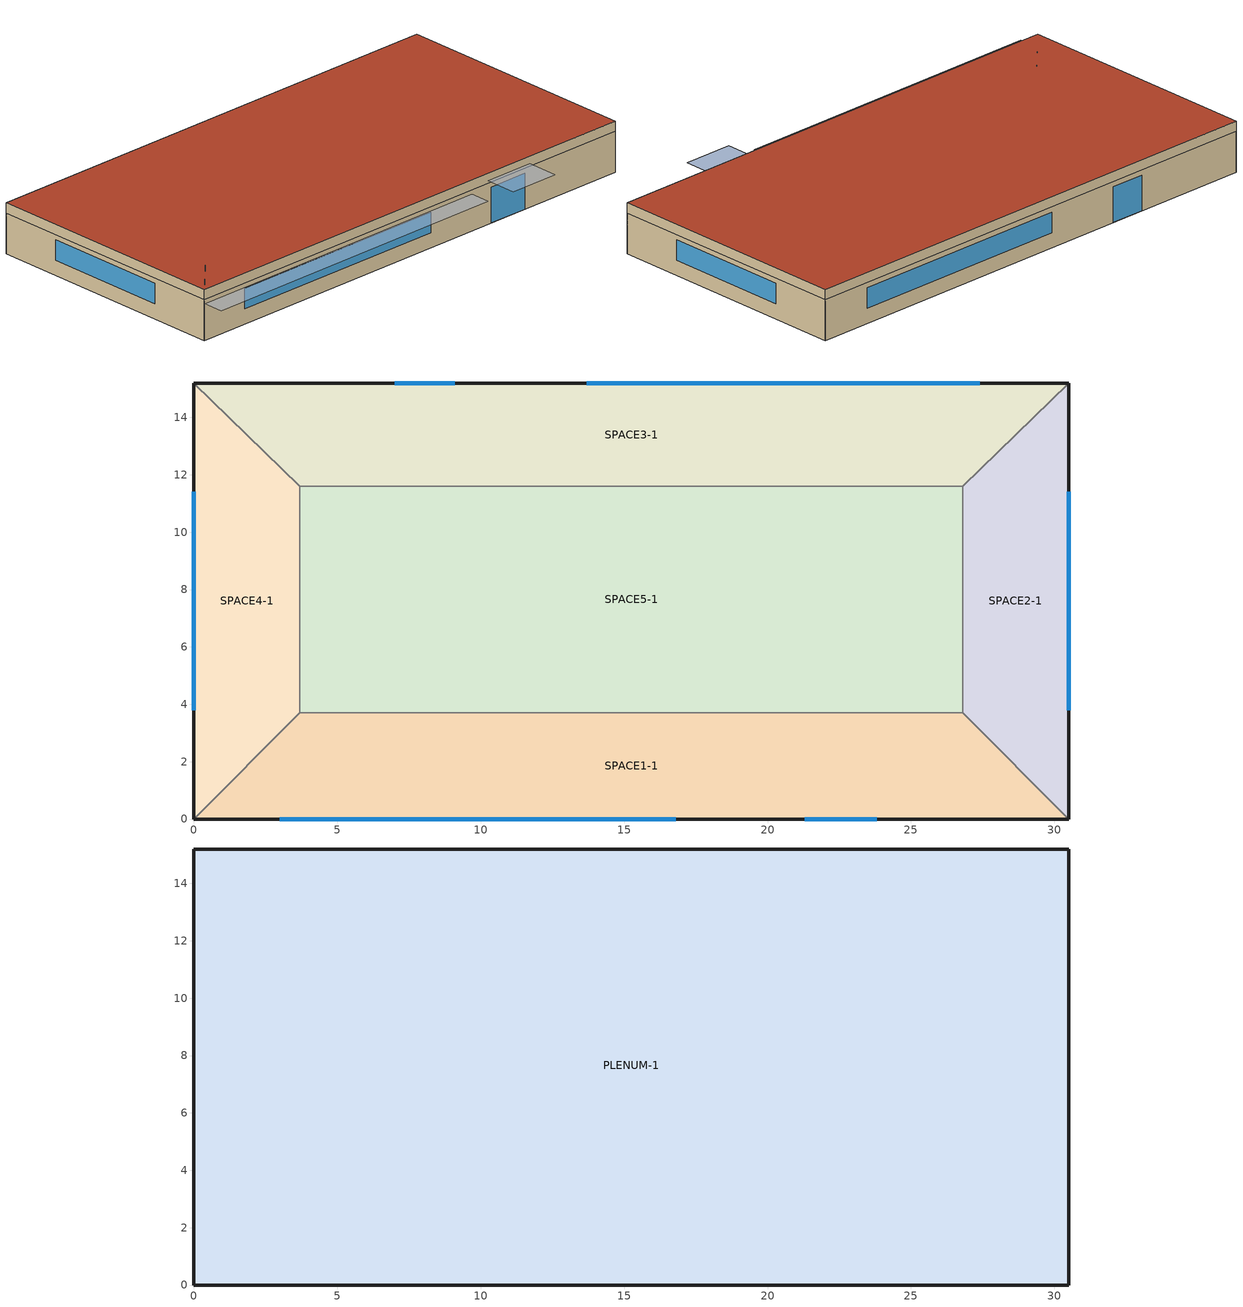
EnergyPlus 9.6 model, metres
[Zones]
SPACE3-1
 floor ground (FLOOR-SLAB-1): 26.8,11.6 3.7,11.6 0,15.2 30.5,15.2 z0
 wall outside (WALL-1): 30.5,15.2 0,15.2 z0:2.4
 wall to SPACE2-1 (INT-WALL-1): 26.8,11.6 30.5,15.2 z0:2.4
 wall to SPACE4-1 (INT-WALL-1): 0,15.2 3.7,11.6 z0:2.4
 wall to SPACE5-1 (INT-WALL-1): 3.7,11.6 26.8,11.6 z0:2.4
 window (Sgl Grey 3mm): 9.1,15.2 7,15.2 z0:2.1
 window (Dbl Clr 3mm/13mm Air): 27.4,15.2 13.7,15.2 z0.9:2.1
SPACE1-1
 floor ground (FLOOR-SLAB-1): 26.8,3.7 30.5,0 0,0 3.7,3.7 z0
 wall outside (WALL-1): 0,0 30.5,0 z0:2.4
 wall to SPACE2-1 (INT-WALL-1): 30.5,0 26.8,3.7 z0:2.4
 wall to SPACE4-1 (INT-WALL-1): 3.7,3.7 0,0 z0:2.4
 wall to SPACE5-1 (INT-WALL-1): 26.8,3.7 3.7,3.7 z0:2.4
 window (Sgl Grey 3mm): 21.3,0 23.8,0 z0:2.1
 window (Dbl Clr 3mm/13mm Air): 3,0 16.8,0 z0.9:2.1
SPACE2-1
 floor ground (FLOOR-SLAB-1): 26.8,11.6 30.5,15.2 30.5,0 26.8,3.7 z0
 wall outside (WALL-1): 30.5,0 30.5,15.2 z0:2.4
 wall to SPACE5-1 (INT-WALL-1): 26.8,11.6 26.8,3.7 z0:2.4
 window (Dbl Clr 3mm/13mm Air): 30.5,3.8 30.5,11.4 z0.9:2.1
SPACE4-1
 floor ground (FLOOR-SLAB-1): 3.7,3.7 0,0 0,15.2 3.7,11.6 z0
 wall outside (WALL-1): 0,15.2 0,0 z0:2.4
 wall to SPACE5-1 (INT-WALL-1): 3.7,3.7 3.7,11.6 z0:2.4
 window (Dbl Clr 3mm/13mm Air): 0,11.4 0,3.8 z0.9:2.1
SPACE5-1
 floor ground (FLOOR-SLAB-1): 26.8,11.6 26.8,3.7 3.7,3.7 3.7,11.6 z0
PLENUM-1
 floor to SPACE1-1 (CLNG-1): 26.8,3.7 30.5,0 0,0 3.7,3.7 z2.4
 floor to SPACE2-1 (CLNG-1): 26.8,11.6 30.5,15.2 30.5,0 26.8,3.7 z2.4
 floor to SPACE3-1 (CLNG-1): 26.8,11.6 3.7,11.6 0,15.2 30.5,15.2 z2.4
 floor to SPACE4-1 (CLNG-1): 3.7,3.7 0,0 0,15.2 3.7,11.6 z2.4
 floor to SPACE5-1 (CLNG-1): 26.8,11.6 26.8,3.7 3.7,3.7 3.7,11.6 z2.4
 wall outside (WALL-1): 30.5,15.2 0,15.2 0,0 30.5,0 30.5,15.2 z2.4:3
 roof outside (ROOF-1): 0,15.2 0,0 30.5,0 30.5,15.2 z3
shading: 0,-1.3 0,0 19.8,0 19.8,-1.3 z2.2; 21,-2 21,0 24.1,0 24.1,-2 z2.6
[Building]
Building: Loads convergence tolerance value=0.04; Maximum number of warmup days=25; Minimum number of warmup days=6; North axis=30; Solar distribution=FullExterior; Temperature convergence tolerance value=0.4; Terrain=City
[Site:GroundTemperature:BuildingSurface]
21.5, 21.4, 21.5, 21.5, 22, 22.9, 23, 23.1, 23.1, 22.2, 21.7, 21.6
[Site:Location]
CHICAGO_IL_USA TMY2-94846: Elevation=190; Latitude=41.78; Longitude=-87.75; Time zone=-6
[SizingPeriod:DesignDay] Barometric pressure=99063; Day of month=21; Daylight saving time indicator=No; Humidity condition type=WetBulb; Rain indicator=No; Snow indicator=No; Solar model indicator=ASHRAEClearSky
Name | Daily dry bulb temperature range | Day type | Maximum dry bulb temperature | Month | Sky clearness | Wetbulb or dewpoint at maximum dry bulb | Wind direction | Wind speed
CHICAGO_IL_USA Annual Cooling 1% Design Conditions DB/MCWB | 10.7 | SummerDesignDay | 31.5 | 7 | 1 | 23 | 230 | 5.3
CHICAGO_IL_USA Annual Heating 99% Design Conditions DB | 0 | WinterDesignDay | -17.3 | 1 | 0 | -17.3 | 270 | 4.9
[Construction]
CLNG-1: MAT-CLNG-1
Dbl Clr 3mm/13mm Air: CLEAR 3MM, AIR 13MM, CLEAR 3MM
FLOOR-SLAB-1: CC03
INT-WALL-1: GP02, AL21, GP02
ROOF-1: RG01, BR01, IN46, WD01
Sgl Grey 3mm: GREY 3MM
WALL-1: WD01, PW03, IN02, GP01
[Material] Thermal absorptance=0.9
Name | Conductivity | Density | Roughness | Solar absorptance | Specific heat | Thickness | Visible absorptance
BR01 | 0.162 | 1121 | VeryRough | 0.7 | 1464 | 0.0095 | 0.7
CC03 | 1.31 | 2243 | MediumRough | 0.65 | 837 | 0.1016 | 0.65
GP01 | 0.16 | 801 | MediumSmooth | 0.75 | 837 | 0.0127 | 0.75
GP02 | 0.16 | 801 | MediumSmooth | 0.75 | 837 | 0.0159 | 0.75
IN02 | 0.043 | 10 | Rough | 0.75 | 837 | 0.0901 | 0.75
IN46 | 0.023 | 24 | VeryRough | 0.5 | 1590 | 0.0762 | 0.5
PW03 | 0.115 | 545 | MediumSmooth | 0.78 | 1213 | 0.0127 | 0.78
RG01 | 1.442 | 881 | Rough | 0.65 | 1674 | 0.0127 | 0.65
WD01 | 0.115 | 513 | MediumSmooth | 0.78 | 1381 | 0.0191 | 0.78
[Material:AirGap]
AL21: Thermal resistance=0.157
[Material:NoMass]
MAT-CLNG-1: Roughness=Rough; Solar absorptance=0.65; Thermal absorptance=0.65; Thermal resistance=0.652259; Visible absorptance=0.65
[WindowMaterial:Gas]
AIR 13MM: Gas type=Air; Thickness=0.0127
[WindowMaterial:Glazing] Back side infrared hemispherical emissivity=0.84; Conductivity=0.9; Front side infrared hemispherical emissivity=0.84; Infrared transmittance at normal incidence=0; Optical data type=SpectralAverage; Thickness=0.003
Name | Back side solar reflectance at normal incidence | Back side visible reflectance at normal incidence | Front side solar reflectance at normal incidence | Front side visible reflectance at normal incidence | Solar transmittance at normal incidence | Visible transmittance at normal incidence
CLEAR 3MM | 0.075 | 0.081 | 0.075 | 0.081 | 0.837 | 0.898
GREY 3MM | 0.061 | 0.061 | 0.061 | 0.061 | 0.626 | 0.611
[DesignSpecification:OutdoorAir] Outdoor air flow per person=0.00944; Outdoor air flow per zone=0; Outdoor air flow per zone floor area=0; Outdoor air method=Flow/Person
Name | Outdoor air flow air changes per hour | Outdoor air schedule
Office Outdoor Air Spec | 0 | Min OA Sched
SZ DSOA SPACE2-1; SZ DSOA SPACE3-1
[ElectricEquipment] Design level calculation method=EquipmentLevel; Fraction latent=0; Fraction lost=0; Fraction radiant=0.3; Schedule=EQUIP-1
Name | Zone or zonelist | Design level
SPACE1-1 ElecEq 1 | SPACE1-1 | 1056
SPACE2-1 ElecEq 1 | SPACE2-1 | 456
SPACE3-1 ElecEq 1 | SPACE3-1 | 1056
SPACE4-1 ElecEq 1 | SPACE4-1 | 456
SPACE5-1 ElecEq 1 | SPACE5-1 | 1976
[Lights] Design level calculation method=LightingLevel; End use subcategory=GeneralLights; Fraction radiant=0.59; Fraction replaceable=0; Fraction visible=0.2; Return air fraction=0; Schedule=LIGHTS-1
Name | Zone or zonelist | Lighting level
SPACE1-1 Lights 1 | SPACE1-1 | 1584
SPACE2-1 Lights 1 | SPACE2-1 | 684
SPACE3-1 Lights 1 | SPACE3-1 | 1584
SPACE4-1 Lights 1 | SPACE4-1 | 684
SPACE5-1 Lights 1 | SPACE5-1 | 2964
[People] Activity level schedule=ActSchd; Fraction radiant=0.3; Number of people calculation method=People; Number of people schedule=OCCUPY-1
Name | Zone or zonelist | Number of people
SPACE1-1 People 1 | SPACE1-1 | 11
SPACE2-1 People 1 | SPACE2-1 | 5
SPACE3-1 People 1 | SPACE3-1 | 11
SPACE4-1 People 1 | SPACE4-1 | 5
SPACE5-1 People 1 | SPACE5-1 | 20
[Sizing:Zone] Cooling design air flow method=DesignDay; Cooling design air flow rate=0; Cooling minimum air flow fraction=0; Heating design air flow method=DesignDay; Heating design air flow rate=0; Heating maximum air flow fraction=0; Zone cooling design supply air humidity ratio=0.0077; Zone cooling design supply air temperature=13; Zone cooling design supply air temperature input method=SupplyAirTemperature; Zone heating design supply air humidity ratio=0.0156; Zone heating design supply air temperature=50; Zone heating design supply air temperature input method=SupplyAirTemperature
Name | Design specification outdoor air object
SPACE1-1
SPACE2-1 | SZ DSOA SPACE2-1
SPACE3-1 | SZ DSOA SPACE3-1
SPACE4-1; SPACE5-1 | Office Outdoor Air Spec
[ThermostatSetpoint:DualSetpoint]
All Zones Dual SP Control: Cooling setpoint temperature schedule=Clg-SetP-Sch; Heating setpoint temperature schedule=Htg-SetP-Sch
[Zone] Multiplier=1; Type=1
Name | Ceiling height | Volume
PLENUM-1 | 0.6096 | 283.2
SPACE1-1; SPACE3-1 | 2.4384 | 239.247
SPACE2-1; SPACE4-1 | 2.4384 | 103.311
SPACE5-1 | 2.4384 | 447.683
[ZoneControl:Thermostat] Control 1=All Zones Dual SP Control; Control type schedule=HVACTemplate-Always 4
Name | Zone or zonelist
SPACE1-1 Thermostat | SPACE1-1
SPACE2-1 Thermostat | SPACE2-1
SPACE3-1 Thermostat | SPACE3-1
SPACE4-1 Thermostat | SPACE4-1
SPACE5-1 Thermostat | SPACE5-1
[Zone equipment]
SPACE1-1: SPACE1-1 Ideal Loads Air System
SPACE2-1: SPACE2-1 Ideal Loads Air System
SPACE3-1: SPACE3-1 Ideal Loads Air System
SPACE4-1: SPACE4-1 Ideal Loads Air System
SPACE5-1: SPACE5-1 Ideal Loads Air System
[ZoneHVAC:IdealLoadsAirSystem] Cooling sensible heat ratio=0.7; Latent heat recovery effectiveness=0.65; Maximum heating supply air humidity ratio=0.0156; Maximum heating supply air temperature=50; Minimum cooling supply air humidity ratio=0.0077; Minimum cooling supply air temperature=13; Sensible heat recovery effectiveness=0.7
Name | Cooling limit | Dehumidification control type | Demand controlled ventilation type | Heat recovery type | Heating limit | Humidification control type | Outdoor air economizer type | Design specification outdoor air object | Maximum cooling air flow rate | Maximum heating air flow rate
SPACE1-1 Ideal Loads Air System | NoLimit | ConstantSensibleHeatRatio | None | None | NoLimit | None | NoEconomizer
SPACE2-1 Ideal Loads Air System | NoLimit | ConstantSensibleHeatRatio | None | None | NoLimit | None | NoEconomizer | SZ DSOA SPACE2-1
SPACE3-1 Ideal Loads Air System | LimitFlowRate | ConstantSensibleHeatRatio | None | None | NoLimit | None | DifferentialDryBulb | SZ DSOA SPACE3-1 | Autosize
SPACE4-1 Ideal Loads Air System | LimitFlowRate | ConstantSensibleHeatRatio | None | Sensible | NoLimit | Humidistat | DifferentialDryBulb | Office Outdoor Air Spec | Autosize
SPACE5-1 Ideal Loads Air System | LimitFlowRate | Humidistat | OccupancySchedule | Enthalpy | LimitFlowRate | Humidistat | DifferentialEnthalpy | Office Outdoor Air Spec | Autosize | Autosize
[ZoneInfiltration:DesignFlowRate] Constant term coefficient=0; Design flow rate calculation method=Flow/Zone; Schedule=INFIL-SCH; Temperature term coefficient=0; Velocity squared term coefficient=0; Velocity term coefficient=0.2237
Name | Zone or zonelist | Design flow rate
SPACE1-1 Infil 1 | SPACE1-1 | 0.0167
SPACE2-1 Infil 1 | SPACE2-1 | 0.00717
SPACE3-1 Infil 1 | SPACE3-1 | 0.0167
SPACE4-1 Infil 1 | SPACE4-1 | 0.00717
SPACE5-1 Infil 1 | SPACE5-1 | 0.031089
[Schedule:Compact]
ActSchd: Through: 12/31, For: AllDays, Until: 24:00, 117.24
Clg-SetP-Sch: Through: 12/31, For: WeekDays CustomDay1 CustomDay2, Until: 7:00, 32, Until: 21:00, 24, Until: 24:00, 32, For: WeekEnds Holiday, Until: 24:00, 32, For: SummerDesignDay, Until: 24:00, 24, For: WinterDesignDay, Until: 24:00, 32
EQUIP-1: Through: 12/31, For: WeekDays SummerDesignDay CustomDay1 CustomDay2, Until: 8:00, 0.02, Until: 9:00, 0.4, Until: 14:00, 0.9, Until: 15:00, 0.8, Until: 16:00, 0.7, Until: 18:00, 0.5, Until: 21:00, 0.3, Until: 24:00, 0.02, For: Weekends WinterDesignDay Holiday, Until: 24:00, 0.02
HVACTemplate-Always 4: Through: 12/31, For: AllDays, Until: 24:00, 4
Htg-SetP-Sch: Through: 12/31, For: WeekDays CustomDay1 CustomDay2, Until: 6:00, 13, Until: 7:00, 18, Until: 21:00, 23, Until: 24:00, 13, For: WeekEnds Holiday, Until: 24:00, 13, For: SummerDesignDay, Until: 24:00, 13, For: WinterDesignDay, Until: 24:00, 23
INFIL-SCH: Through: 12/31, For: WeekDays CustomDay1 CustomDay2, Until: 7:00, 1, Until: 21:00, 0, Until: 24:00, 1, For: Weekends Holiday, Until: 24:00, 1, For: SummerDesignDay, Until: 24:00, 1, For: WinterDesignDay, Until: 24:00, 1
LIGHTS-1: Through: 12/31, For: WeekDays SummerDesignDay CustomDay1 CustomDay2, Until: 8:00, 0.05, Until: 9:00, 0.9, Until: 10:00, 0.95, Until: 11:00, 1, Until: 12:00, 0.95, Until: 13:00, 0.8, Until: 14:00, 0.9, Until: 18:00, 1, Until: 19:00, 0.6, Until: 21:00, 0.4, Until: 24:00, 0.05, For: Weekends WinterDesignDay Holiday, Until: 24:00, 0.05
Min OA Sched: Through: 12/31, For: WeekDays CustomDay1 CustomDay2, Until: 8:00, 0, Until: 21:00, 1, Until: 24:00, 0, For: Weekends Holiday, Until: 24:00, 0, For: SummerDesignDay, Until: 24:00, 1, For: WinterDesignDay, Until: 24:00, 1
OCCUPY-1: Through: 12/31, For: WeekDays SummerDesignDay CustomDay1 CustomDay2, Until: 8:00, 0, Until: 11:00, 1, Until: 12:00, 0.8, Until: 13:00, 0.4, Until: 14:00, 0.8, Until: 18:00, 1, Until: 19:00, 0.5, Until: 21:00, 0.1, Until: 24:00, 0, For: Weekends WinterDesignDay Holiday, Until: 24:00, 0
